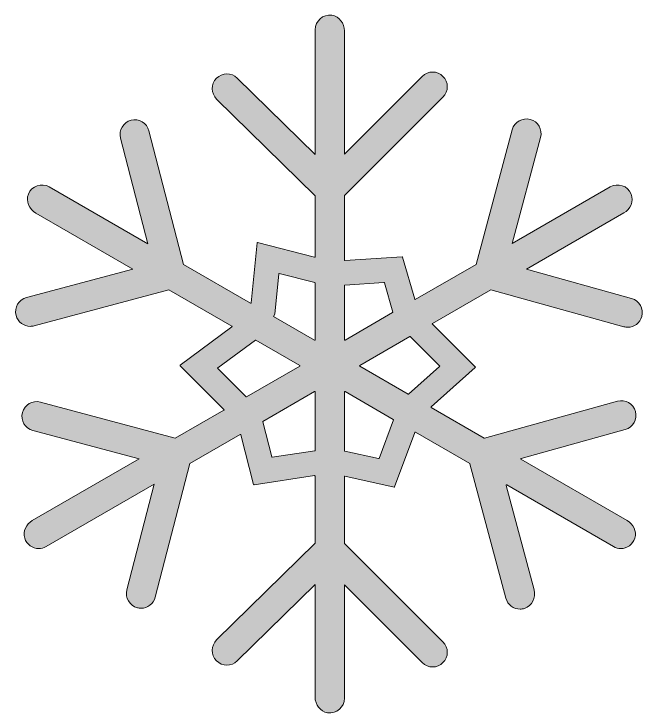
# Model space of a CAD drawing. Header units: inches. Extents: x 63 to 1015, y -784 to -299.
# Drawn here: x 85.5 to 164.4, y -472 to -384.3 of the extents above; entities that cross this region are included whole.
import ezdxf

# ---------------------------------------------------------------- set-up
doc = ezdxf.new("R2010")
doc.units = ezdxf.units.IN
doc.header["$MEASUREMENT"] = 0
doc.layers.add('Layer 1', color=7, linetype='Continuous')

# ---------------------------------------------------------------- blocks, each defined once
blk = doc.blocks.new('block 15')
at = {"layer": 'Layer 1', "true_color": 0x8dba2d}
h = blk.add_hatch(color=65, dxfattribs=at)
h.dxf.hatch_style = 2
edge = h.paths.add_edge_path()
edge.add_spline(control_points=[(162.87, -419.928), (162.87, -419.928), (149.705, -416.273), (149.705, -416.273), (149.705, -416.273), (161.907, -409.228), (161.907, -409.228), (162.727, -408.755), (163.176, -407.75), (162.821, -406.873), (162.389, -405.81), (161.15, -405.419), (160.197, -405.967), (160.197, -405.967), (147.916, -413.058), (147.916, -413.058), (147.916, -413.058), (151.477, -399.759), (151.477, -399.759), (151.74, -398.778), (151.158, -397.769), (150.173, -397.507), (149.214, -397.246), (148.19, -397.828), (147.921, -398.807), (147.921, -398.807), (143.409, -415.66), (143.409, -415.66), (143.409, -415.66), (135.781, -420.064), (135.781, -420.064), (135.752, -420.08), (135.715, -420.065), (135.706, -420.033), (135.706, -420.033), (134.181, -414.754), (134.181, -414.754), (134.174, -414.731), (134.152, -414.716), (134.128, -414.717), (134.128, -414.717), (126.969, -415.177), (126.969, -415.177), (126.94, -415.179), (126.915, -415.156), (126.915, -415.126), (126.915, -415.126), (126.915, -407.058), (126.915, -407.058), (126.915, -407.058), (139.252, -394.721), (139.252, -394.721), (139.97, -394.002), (139.97, -392.838), (139.252, -392.12), (138.533, -391.401), (137.369, -391.401), (136.651, -392.12), (136.651, -392.12), (126.915, -401.856), (126.915, -401.856), (126.915, -401.856), (126.915, -386.429), (126.915, -386.429), (126.915, -385.489), (126.274, -384.603), (125.343, -384.472), (124.207, -384.312), (123.236, -385.188), (123.236, -386.292), (123.236, -386.292), (123.236, -401.91), (123.236, -401.91), (123.236, -401.91), (113.489, -392.337), (113.489, -392.337), (112.763, -391.627), (111.599, -391.636), (110.888, -392.36), (110.177, -393.086), (110.184, -394.25), (110.91, -394.963), (110.91, -394.963), (123.236, -407.069), (123.236, -407.069), (123.236, -407.069), (123.236, -414.709), (123.236, -414.709), (123.236, -414.743), (123.204, -414.767), (123.172, -414.759), (123.172, -414.759), (116.046, -412.914), (116.046, -412.914), (116.015, -412.907), (115.985, -412.928), (115.982, -412.959), (115.982, -412.959), (115.239, -420.482), (115.239, -420.482), (115.236, -420.519), (115.195, -420.54), (115.163, -420.522), (115.163, -420.522), (106.751, -415.665), (106.751, -415.665), (106.751, -415.665), (102.431, -398.938), (102.431, -398.938), (102.176, -397.956), (101.184, -397.352), (100.189, -397.618), (99.205, -397.871), (98.616, -398.874), (98.867, -399.858), (98.867, -399.858), (102.282, -413.085), (102.282, -413.085), (102.282, -413.085), (89.954, -405.967), (89.954, -405.967), (89.005, -405.425), (87.761, -405.81), (87.331, -406.871), (86.974, -407.75), (87.427, -408.757), (88.248, -409.231), (88.248, -409.231), (100.397, -416.245), (100.397, -416.245), (100.397, -416.245), (87.098, -419.81), (87.098, -419.81), (86.117, -420.072), (85.535, -421.081), (85.797, -422.062), (86.02, -422.885), (86.764, -423.426), (87.576, -423.426), (87.734, -423.426), (87.892, -423.406), (88.053, -423.363), (88.053, -423.363), (104.902, -418.846), (104.902, -418.846), (104.902, -418.846), (112.816, -423.415), (112.816, -423.415), (112.848, -423.434), (112.85, -423.479), (112.82, -423.501), (112.82, -423.501), (106.362, -428.273), (106.362, -428.273), (106.337, -428.292), (106.334, -428.329), (106.356, -428.351), (106.356, -428.351), (111.826, -433.82), (111.826, -433.82), (111.849, -433.843), (111.844, -433.883), (111.815, -433.9), (111.815, -433.9), (105.698, -437.432), (105.698, -437.432), (105.698, -437.432), (88.847, -432.915), (88.847, -432.915), (87.859, -432.651), (86.861, -433.233), (86.591, -434.216), (86.329, -435.197), (86.911, -436.206), (87.892, -436.469), (87.892, -436.469), (101.194, -440.033), (101.194, -440.033), (101.194, -440.033), (87.827, -447.75), (87.827, -447.75), (87.066, -448.189), (86.621, -449.089), (86.874, -449.931), (87.127, -450.769), (87.873, -451.247), (88.635, -451.247), (88.948, -451.247), (89.264, -451.168), (89.555, -451.001), (89.555, -451.001), (103.08, -443.192), (103.08, -443.192), (103.08, -443.192), (99.665, -456.42), (99.665, -456.42), (99.413, -457.405), (100.002, -458.407), (100.987, -458.66), (101.141, -458.701), (101.296, -458.719), (101.447, -458.719), (102.266, -458.719), (103.013, -458.17), (103.229, -457.34), (103.229, -457.34), (107.549, -440.612), (107.549, -440.612), (107.549, -440.612), (113.853, -436.972), (113.853, -436.972), (113.883, -436.955), (113.92, -436.971), (113.929, -437.004), (113.929, -437.004), (115.541, -443.212), (115.541, -443.212), (115.547, -443.238), (115.572, -443.254), (115.598, -443.25), (115.598, -443.25), (123.177, -442.12), (123.177, -442.12), (123.208, -442.115), (123.236, -442.139), (123.236, -442.171), (123.236, -442.171), (123.236, -450.589), (123.236, -450.589), (123.236, -450.589), (110.91, -462.695), (110.91, -462.695), (110.184, -463.408), (110.177, -464.572), (110.888, -465.298), (111.599, -466.023), (112.763, -466.032), (113.489, -465.321), (113.489, -465.321), (123.236, -455.748), (123.236, -455.748), (123.236, -455.748), (123.236, -469.849), (123.236, -469.849), (123.236, -470.789), (123.876, -471.675), (124.807, -471.806), (125.943, -471.966), (126.915, -471.091), (126.915, -469.986), (126.915, -469.986), (126.915, -455.802), (126.915, -455.802), (126.915, -455.802), (136.651, -465.538), (136.651, -465.538), (137.01, -465.897), (137.481, -466.077), (137.951, -466.077), (138.422, -466.077), (138.893, -465.897), (139.252, -465.538), (139.97, -464.82), (139.97, -463.656), (139.252, -462.937), (139.252, -462.937), (126.915, -450.6), (126.915, -450.6), (126.915, -450.6), (126.915, -442.255), (126.915, -442.255), (126.915, -442.222), (126.945, -442.198), (126.977, -442.205), (126.977, -442.205), (133.133, -443.569), (133.133, -443.569), (133.158, -443.575), (133.184, -443.561), (133.193, -443.537), (133.193, -443.537), (135.736, -436.717), (135.736, -436.717), (135.747, -436.688), (135.782, -436.675), (135.81, -436.691), (135.81, -436.691), (142.593, -440.607), (142.593, -440.607), (142.605, -440.614), (142.614, -440.625), (142.617, -440.638), (142.617, -440.638), (147.127, -457.471), (147.127, -457.471), (147.35, -458.294), (148.093, -458.834), (148.905, -458.834), (149.092, -458.834), (149.279, -458.807), (149.471, -458.746), (150.422, -458.445), (150.916, -457.387), (150.658, -456.424), (150.658, -456.424), (147.151, -443.34), (147.151, -443.34), (147.139, -443.295), (147.187, -443.259), (147.226, -443.282), (147.226, -443.282), (160.596, -451.001), (160.596, -451.001), (160.886, -451.168), (161.203, -451.247), (161.515, -451.247), (162.277, -451.247), (163.024, -450.769), (163.276, -449.931), (163.53, -449.089), (163.085, -448.189), (162.324, -447.75), (162.324, -447.75), (149.015, -440.066), (149.015, -440.066), (148.975, -440.043), (148.983, -439.984), (149.027, -439.972), (149.027, -439.972), (162.072, -436.35), (162.072, -436.35), (163.049, -436.077), (163.624, -435.064), (163.351, -434.085), (163.082, -433.108), (162.094, -432.54), (161.088, -432.804), (161.088, -432.804), (144.464, -437.421), (144.464, -437.421), (144.451, -437.425), (144.437, -437.423), (144.425, -437.416), (144.425, -437.416), (137.785, -433.583), (137.785, -433.583), (137.755, -433.565), (137.751, -433.523), (137.777, -433.5), (137.777, -433.5), (143.293, -428.584), (143.293, -428.584), (143.315, -428.564), (143.316, -428.53), (143.295, -428.509), (143.295, -428.509), (137.932, -423.145), (137.932, -423.145), (137.908, -423.121), (137.913, -423.081), (137.943, -423.064), (137.943, -423.064), (145.24, -418.851), (145.24, -418.851), (145.24, -418.851), (161.885, -423.474), (161.885, -423.474), (162.05, -423.519), (162.216, -423.541), (162.377, -423.541), (163.186, -423.541), (163.922, -423.007), (164.149, -422.193), (164.422, -421.214), (163.847, -420.201), (162.87, -419.928)], knot_values=[0, 0, 0, 0, 1, 1, 1, 2, 2, 2, 3, 3, 3, 4, 4, 4, 5, 5, 5, 6, 6, 6, 7, 7, 7, 8, 8, 8, 9, 9, 9, 10, 10, 10, 11, 11, 11, 12, 12, 12, 13, 13, 13, 14, 14, 14, 15, 15, 15, 16, 16, 16, 17, 17, 17, 18, 18, 18, 19, 19, 19, 20, 20, 20, 21, 21, 21, 22, 22, 22, 23, 23, 23, 24, 24, 24, 25, 25, 25, 26, 26, 26, 27, 27, 27, 28, 28, 28, 29, 29, 29, 30, 30, 30, 31, 31, 31, 32, 32, 32, 33, 33, 33, 34, 34, 34, 35, 35, 35, 36, 36, 36, 37, 37, 37, 38, 38, 38, 39, 39, 39, 40, 40, 40, 41, 41, 41, 42, 42, 42, 43, 43, 43, 44, 44, 44, 45, 45, 45, 46, 46, 46, 47, 47, 47, 48, 48, 48, 49, 49, 49, 50, 50, 50, 51, 51, 51, 52, 52, 52, 53, 53, 53, 54, 54, 54, 55, 55, 55, 56, 56, 56, 57, 57, 57, 58, 58, 58, 59, 59, 59, 60, 60, 60, 61, 61, 61, 62, 62, 62, 63, 63, 63, 64, 64, 64, 65, 65, 65, 66, 66, 66, 67, 67, 67, 68, 68, 68, 69, 69, 69, 70, 70, 70, 71, 71, 71, 72, 72, 72, 73, 73, 73, 74, 74, 74, 75, 75, 75, 76, 76, 76, 77, 77, 77, 78, 78, 78, 79, 79, 79, 80, 80, 80, 81, 81, 81, 82, 82, 82, 83, 83, 83, 84, 84, 84, 85, 85, 85, 86, 86, 86, 87, 87, 87, 88, 88, 88, 89, 89, 89, 90, 90, 90, 91, 91, 91, 92, 92, 92, 93, 93, 93, 94, 94, 94, 95, 95, 95, 96, 96, 96, 97, 97, 97, 98, 98, 98, 99, 99, 99, 100, 100, 100, 101, 101, 101, 102, 102, 102, 103, 103, 103, 104, 104, 104, 105, 105, 105, 106, 106, 106, 107, 107, 107, 108, 108, 108, 109, 109, 109, 110, 110, 110, 111, 111, 111, 112, 112, 112, 113, 113, 113, 114, 114, 114, 115, 115, 115, 116, 116, 116, 117, 117, 117, 118, 118, 118, 119, 119, 119, 120, 120, 120, 121, 121, 121, 122, 122, 122, 123, 123, 123, 124, 124, 124, 125, 125, 125, 125], degree=3, periodic=1)
edge = h.paths.add_edge_path()
edge.add_spline(control_points=[(126.963, -418.256), (126.963, -418.256), (131.863, -417.94), (131.863, -417.94), (131.887, -417.939), (131.909, -417.954), (131.916, -417.977), (131.916, -417.977), (132.974, -421.639), (132.974, -421.639), (132.98, -421.662), (132.97, -421.686), (132.95, -421.698), (132.95, -421.698), (126.992, -425.138), (126.992, -425.138), (126.958, -425.158), (126.915, -425.133), (126.915, -425.094), (126.915, -425.094), (126.915, -418.307), (126.915, -418.307), (126.915, -418.28), (126.936, -418.257), (126.963, -418.256)], knot_values=[0, 0, 0, 0, 1, 1, 1, 2, 2, 2, 3, 3, 3, 4, 4, 4, 5, 5, 5, 6, 6, 6, 7, 7, 7, 8, 8, 8, 8], degree=3, periodic=1)
edge = h.paths.add_edge_path()
edge.add_spline(control_points=[(118.187, -421.89), (118.187, -421.89), (118.686, -416.832), (118.686, -416.832), (118.689, -416.801), (118.719, -416.779), (118.75, -416.787), (118.75, -416.787), (123.197, -417.939), (123.197, -417.939), (123.22, -417.944), (123.236, -417.965), (123.236, -417.988), (123.236, -417.988), (123.236, -425.094), (123.236, -425.094), (123.236, -425.133), (123.193, -425.158), (123.159, -425.138), (123.159, -425.138), (118.021, -422.172), (118.021, -422.172), (118.021, -422.172), (118.187, -421.89), (118.187, -421.89)], knot_values=[0, 0, 0, 0, 1, 1, 1, 2, 2, 2, 3, 3, 3, 4, 4, 4, 5, 5, 5, 6, 6, 6, 7, 7, 7, 8, 8, 8, 8], degree=3, periodic=1)
edge = h.paths.add_edge_path()
edge.add_spline(control_points=[(114.661, -432.257), (114.641, -432.269), (114.615, -432.266), (114.599, -432.249), (114.599, -432.249), (111.049, -428.701), (111.049, -428.701), (111.027, -428.678), (111.03, -428.642), (111.055, -428.623), (111.055, -428.623), (115.757, -425.149), (115.757, -425.149), (115.773, -425.137), (115.795, -425.135), (115.813, -425.146), (115.813, -425.146), (121.319, -428.324), (121.319, -428.324), (121.353, -428.344), (121.353, -428.394), (121.319, -428.413), (121.319, -428.413), (114.661, -432.257), (114.661, -432.257)], knot_values=[0, 0, 0, 0, 1, 1, 1, 2, 2, 2, 3, 3, 3, 4, 4, 4, 5, 5, 5, 6, 6, 6, 7, 7, 7, 8, 8, 8, 8], degree=3, periodic=1)
edge = h.paths.add_edge_path()
edge.add_spline(control_points=[(123.192, -439.013), (123.192, -439.013), (117.876, -439.805), (117.876, -439.805), (117.85, -439.809), (117.826, -439.793), (117.819, -439.767), (117.819, -439.767), (116.681, -435.383), (116.681, -435.383), (116.675, -435.361), (116.685, -435.337), (116.705, -435.326), (116.705, -435.326), (123.159, -431.6), (123.159, -431.6), (123.193, -431.58), (123.236, -431.605), (123.236, -431.644), (123.236, -431.644), (123.236, -438.962), (123.236, -438.962), (123.236, -438.988), (123.217, -439.009), (123.192, -439.013)], knot_values=[0, 0, 0, 0, 1, 1, 1, 2, 2, 2, 3, 3, 3, 4, 4, 4, 5, 5, 5, 6, 6, 6, 7, 7, 7, 8, 8, 8, 8], degree=3, periodic=1)
edge = h.paths.add_edge_path()
edge.add_spline(control_points=[(131.249, -439.96), (131.24, -439.984), (131.215, -439.998), (131.19, -439.992), (131.19, -439.992), (126.955, -439.054), (126.955, -439.054), (126.931, -439.049), (126.915, -439.028), (126.915, -439.004), (126.915, -439.004), (126.915, -431.644), (126.915, -431.644), (126.915, -431.605), (126.958, -431.58), (126.992, -431.6), (126.992, -431.6), (133.023, -435.082), (133.023, -435.082), (133.045, -435.094), (133.054, -435.121), (133.046, -435.144), (133.046, -435.144), (131.249, -439.96), (131.249, -439.96)], knot_values=[0, 0, 0, 0, 1, 1, 1, 2, 2, 2, 3, 3, 3, 4, 4, 4, 5, 5, 5, 6, 6, 6, 7, 7, 7, 8, 8, 8, 8], degree=3, periodic=1)
edge = h.paths.add_edge_path()
edge.add_spline(control_points=[(138.825, -428.381), (138.846, -428.402), (138.845, -428.436), (138.822, -428.456), (138.822, -428.456), (134.951, -431.906), (134.951, -431.906), (134.934, -431.92), (134.91, -431.923), (134.891, -431.912), (134.891, -431.912), (128.832, -428.413), (128.832, -428.413), (128.798, -428.394), (128.798, -428.344), (128.832, -428.324), (128.832, -428.324), (135.097, -424.707), (135.097, -424.707), (135.118, -424.695), (135.143, -424.699), (135.159, -424.715), (135.159, -424.715), (138.825, -428.381), (138.825, -428.381)], knot_values=[0, 0, 0, 0, 1, 1, 1, 2, 2, 2, 3, 3, 3, 4, 4, 4, 5, 5, 5, 6, 6, 6, 7, 7, 7, 8, 8, 8, 8], degree=3, periodic=1)
at = {"layer": 'Layer 1', "lineweight": 0}
for points, knots in [([(162.87, -419.928), (162.87, -419.928), (149.705, -416.273), (149.705, -416.273), (149.705, -416.273), (161.907, -409.228), (161.907, -409.228), (162.727, -408.755), (163.176, -407.75), (162.821, -406.873), (162.389, -405.81), (161.15, -405.419), (160.197, -405.967), (160.197, -405.967), (147.916, -413.058), (147.916, -413.058), (147.916, -413.058), (151.477, -399.759), (151.477, -399.759), (151.74, -398.778), (151.158, -397.769), (150.173, -397.507), (149.214, -397.246), (148.19, -397.828), (147.921, -398.807), (147.921, -398.807), (143.409, -415.66), (143.409, -415.66), (143.409, -415.66), (135.781, -420.064), (135.781, -420.064), (135.752, -420.08), (135.715, -420.065), (135.706, -420.033), (135.706, -420.033), (134.181, -414.754), (134.181, -414.754), (134.174, -414.731), (134.152, -414.716), (134.128, -414.717), (134.128, -414.717), (126.969, -415.177), (126.969, -415.177), (126.94, -415.179), (126.915, -415.156), (126.915, -415.126), (126.915, -415.126), (126.915, -407.058), (126.915, -407.058), (126.915, -407.058), (139.252, -394.721), (139.252, -394.721), (139.97, -394.002), (139.97, -392.838), (139.252, -392.12), (138.533, -391.401), (137.369, -391.401), (136.651, -392.12), (136.651, -392.12), (126.915, -401.856), (126.915, -401.856), (126.915, -401.856), (126.915, -386.429), (126.915, -386.429), (126.915, -385.489), (126.274, -384.603), (125.343, -384.472), (124.207, -384.312), (123.236, -385.188), (123.236, -386.292), (123.236, -386.292), (123.236, -401.91), (123.236, -401.91), (123.236, -401.91), (113.489, -392.337), (113.489, -392.337), (112.763, -391.627), (111.599, -391.636), (110.888, -392.36), (110.177, -393.086), (110.184, -394.25), (110.91, -394.963), (110.91, -394.963), (123.236, -407.069), (123.236, -407.069), (123.236, -407.069), (123.236, -414.709), (123.236, -414.709), (123.236, -414.743), (123.204, -414.767), (123.172, -414.759), (123.172, -414.759), (116.046, -412.914), (116.046, -412.914), (116.015, -412.907), (115.985, -412.928), (115.982, -412.959), (115.982, -412.959), (115.239, -420.482), (115.239, -420.482), (115.236, -420.519), (115.195, -420.54), (115.163, -420.522), (115.163, -420.522), (106.751, -415.665), (106.751, -415.665), (106.751, -415.665), (102.431, -398.938), (102.431, -398.938), (102.176, -397.956), (101.184, -397.352), (100.189, -397.618), (99.205, -397.871), (98.616, -398.874), (98.867, -399.858), (98.867, -399.858), (102.282, -413.085), (102.282, -413.085), (102.282, -413.085), (89.954, -405.967), (89.954, -405.967), (89.005, -405.425), (87.761, -405.81), (87.331, -406.871), (86.974, -407.75), (87.427, -408.757), (88.248, -409.231), (88.248, -409.231), (100.397, -416.245), (100.397, -416.245), (100.397, -416.245), (87.098, -419.81), (87.098, -419.81), (86.117, -420.072), (85.535, -421.081), (85.797, -422.062), (86.02, -422.885), (86.764, -423.426), (87.576, -423.426), (87.734, -423.426), (87.892, -423.406), (88.053, -423.363), (88.053, -423.363), (104.902, -418.846), (104.902, -418.846), (104.902, -418.846), (112.816, -423.415), (112.816, -423.415), (112.848, -423.434), (112.85, -423.479), (112.82, -423.501), (112.82, -423.501), (106.362, -428.273), (106.362, -428.273), (106.337, -428.292), (106.334, -428.329), (106.356, -428.351), (106.356, -428.351), (111.826, -433.82), (111.826, -433.82), (111.849, -433.843), (111.844, -433.883), (111.815, -433.9), (111.815, -433.9), (105.698, -437.432), (105.698, -437.432), (105.698, -437.432), (88.847, -432.915), (88.847, -432.915), (87.859, -432.651), (86.861, -433.233), (86.591, -434.216), (86.329, -435.197), (86.911, -436.206), (87.892, -436.469), (87.892, -436.469), (101.194, -440.033), (101.194, -440.033), (101.194, -440.033), (87.827, -447.75), (87.827, -447.75), (87.066, -448.189), (86.621, -449.089), (86.874, -449.931), (87.127, -450.769), (87.873, -451.247), (88.635, -451.247), (88.948, -451.247), (89.264, -451.168), (89.555, -451.001), (89.555, -451.001), (103.08, -443.192), (103.08, -443.192), (103.08, -443.192), (99.665, -456.42), (99.665, -456.42), (99.413, -457.405), (100.002, -458.407), (100.987, -458.66), (101.141, -458.701), (101.296, -458.719), (101.447, -458.719), (102.266, -458.719), (103.013, -458.17), (103.229, -457.34), (103.229, -457.34), (107.549, -440.612), (107.549, -440.612), (107.549, -440.612), (113.853, -436.972), (113.853, -436.972), (113.883, -436.955), (113.92, -436.971), (113.929, -437.004), (113.929, -437.004), (115.541, -443.212), (115.541, -443.212), (115.547, -443.238), (115.572, -443.254), (115.598, -443.25), (115.598, -443.25), (123.177, -442.12), (123.177, -442.12), (123.208, -442.115), (123.236, -442.139), (123.236, -442.171), (123.236, -442.171), (123.236, -450.589), (123.236, -450.589), (123.236, -450.589), (110.91, -462.695), (110.91, -462.695), (110.184, -463.408), (110.177, -464.572), (110.888, -465.298), (111.599, -466.023), (112.763, -466.032), (113.489, -465.321), (113.489, -465.321), (123.236, -455.748), (123.236, -455.748), (123.236, -455.748), (123.236, -469.849), (123.236, -469.849), (123.236, -470.789), (123.876, -471.675), (124.807, -471.806), (125.943, -471.966), (126.915, -471.091), (126.915, -469.986), (126.915, -469.986), (126.915, -455.802), (126.915, -455.802), (126.915, -455.802), (136.651, -465.538), (136.651, -465.538), (137.01, -465.897), (137.481, -466.077), (137.951, -466.077), (138.422, -466.077), (138.893, -465.897), (139.252, -465.538), (139.97, -464.82), (139.97, -463.656), (139.252, -462.937), (139.252, -462.937), (126.915, -450.6), (126.915, -450.6), (126.915, -450.6), (126.915, -442.255), (126.915, -442.255), (126.915, -442.222), (126.945, -442.198), (126.977, -442.205), (126.977, -442.205), (133.133, -443.569), (133.133, -443.569), (133.158, -443.575), (133.184, -443.561), (133.193, -443.537), (133.193, -443.537), (135.736, -436.717), (135.736, -436.717), (135.747, -436.688), (135.782, -436.675), (135.81, -436.691), (135.81, -436.691), (142.593, -440.607), (142.593, -440.607), (142.605, -440.614), (142.614, -440.625), (142.617, -440.638), (142.617, -440.638), (147.127, -457.471), (147.127, -457.471), (147.35, -458.294), (148.093, -458.834), (148.905, -458.834), (149.092, -458.834), (149.279, -458.807), (149.471, -458.746), (150.422, -458.445), (150.916, -457.387), (150.658, -456.424), (150.658, -456.424), (147.151, -443.34), (147.151, -443.34), (147.139, -443.295), (147.187, -443.259), (147.226, -443.282), (147.226, -443.282), (160.596, -451.001), (160.596, -451.001), (160.886, -451.168), (161.203, -451.247), (161.515, -451.247), (162.277, -451.247), (163.024, -450.769), (163.276, -449.931), (163.53, -449.089), (163.085, -448.189), (162.324, -447.75), (162.324, -447.75), (149.015, -440.066), (149.015, -440.066), (148.975, -440.043), (148.983, -439.984), (149.027, -439.972), (149.027, -439.972), (162.072, -436.35), (162.072, -436.35), (163.049, -436.077), (163.624, -435.064), (163.351, -434.085), (163.082, -433.108), (162.094, -432.54), (161.088, -432.804), (161.088, -432.804), (144.464, -437.421), (144.464, -437.421), (144.451, -437.425), (144.437, -437.423), (144.425, -437.416), (144.425, -437.416), (137.785, -433.583), (137.785, -433.583), (137.755, -433.565), (137.751, -433.523), (137.777, -433.5), (137.777, -433.5), (143.293, -428.584), (143.293, -428.584), (143.315, -428.564), (143.316, -428.53), (143.295, -428.509), (143.295, -428.509), (137.932, -423.145), (137.932, -423.145), (137.908, -423.121), (137.913, -423.081), (137.943, -423.064), (137.943, -423.064), (145.24, -418.851), (145.24, -418.851), (145.24, -418.851), (161.885, -423.474), (161.885, -423.474), (162.05, -423.519), (162.216, -423.541), (162.377, -423.541), (163.186, -423.541), (163.922, -423.007), (164.149, -422.193), (164.422, -421.214), (163.847, -420.201), (162.87, -419.928)], [0, 0, 0, 0, 1, 1, 1, 2, 2, 2, 3, 3, 3, 4, 4, 4, 5, 5, 5, 6, 6, 6, 7, 7, 7, 8, 8, 8, 9, 9, 9, 10, 10, 10, 11, 11, 11, 12, 12, 12, 13, 13, 13, 14, 14, 14, 15, 15, 15, 16, 16, 16, 17, 17, 17, 18, 18, 18, 19, 19, 19, 20, 20, 20, 21, 21, 21, 22, 22, 22, 23, 23, 23, 24, 24, 24, 25, 25, 25, 26, 26, 26, 27, 27, 27, 28, 28, 28, 29, 29, 29, 30, 30, 30, 31, 31, 31, 32, 32, 32, 33, 33, 33, 34, 34, 34, 35, 35, 35, 36, 36, 36, 37, 37, 37, 38, 38, 38, 39, 39, 39, 40, 40, 40, 41, 41, 41, 42, 42, 42, 43, 43, 43, 44, 44, 44, 45, 45, 45, 46, 46, 46, 47, 47, 47, 48, 48, 48, 49, 49, 49, 50, 50, 50, 51, 51, 51, 52, 52, 52, 53, 53, 53, 54, 54, 54, 55, 55, 55, 56, 56, 56, 57, 57, 57, 58, 58, 58, 59, 59, 59, 60, 60, 60, 61, 61, 61, 62, 62, 62, 63, 63, 63, 64, 64, 64, 65, 65, 65, 66, 66, 66, 67, 67, 67, 68, 68, 68, 69, 69, 69, 70, 70, 70, 71, 71, 71, 72, 72, 72, 73, 73, 73, 74, 74, 74, 75, 75, 75, 76, 76, 76, 77, 77, 77, 78, 78, 78, 79, 79, 79, 80, 80, 80, 81, 81, 81, 82, 82, 82, 83, 83, 83, 84, 84, 84, 85, 85, 85, 86, 86, 86, 87, 87, 87, 88, 88, 88, 89, 89, 89, 90, 90, 90, 91, 91, 91, 92, 92, 92, 93, 93, 93, 94, 94, 94, 95, 95, 95, 96, 96, 96, 97, 97, 97, 98, 98, 98, 99, 99, 99, 100, 100, 100, 101, 101, 101, 102, 102, 102, 103, 103, 103, 104, 104, 104, 105, 105, 105, 106, 106, 106, 107, 107, 107, 108, 108, 108, 109, 109, 109, 110, 110, 110, 111, 111, 111, 112, 112, 112, 113, 113, 113, 114, 114, 114, 115, 115, 115, 116, 116, 116, 117, 117, 117, 118, 118, 118, 119, 119, 119, 120, 120, 120, 121, 121, 121, 122, 122, 122, 123, 123, 123, 124, 124, 124, 125, 125, 125, 125]), ([(118.187, -421.89), (118.187, -421.89), (118.686, -416.832), (118.686, -416.832), (118.689, -416.801), (118.719, -416.779), (118.75, -416.787), (118.75, -416.787), (123.197, -417.939), (123.197, -417.939), (123.22, -417.944), (123.236, -417.965), (123.236, -417.988), (123.236, -417.988), (123.236, -425.094), (123.236, -425.094), (123.236, -425.133), (123.193, -425.158), (123.159, -425.138), (123.159, -425.138), (118.021, -422.172), (118.021, -422.172), (118.021, -422.172), (118.187, -421.89), (118.187, -421.89)], [0, 0, 0, 0, 1, 1, 1, 2, 2, 2, 3, 3, 3, 4, 4, 4, 5, 5, 5, 6, 6, 6, 7, 7, 7, 8, 8, 8, 8]), ([(126.963, -418.256), (126.963, -418.256), (131.863, -417.94), (131.863, -417.94), (131.887, -417.939), (131.909, -417.954), (131.916, -417.977), (131.916, -417.977), (132.974, -421.639), (132.974, -421.639), (132.98, -421.662), (132.97, -421.686), (132.95, -421.698), (132.95, -421.698), (126.992, -425.138), (126.992, -425.138), (126.958, -425.158), (126.915, -425.133), (126.915, -425.094), (126.915, -425.094), (126.915, -418.307), (126.915, -418.307), (126.915, -418.28), (126.936, -418.257), (126.963, -418.256)], [0, 0, 0, 0, 1, 1, 1, 2, 2, 2, 3, 3, 3, 4, 4, 4, 5, 5, 5, 6, 6, 6, 7, 7, 7, 8, 8, 8, 8]), ([(138.825, -428.381), (138.846, -428.402), (138.845, -428.436), (138.822, -428.456), (138.822, -428.456), (134.951, -431.906), (134.951, -431.906), (134.934, -431.92), (134.91, -431.923), (134.891, -431.912), (134.891, -431.912), (128.832, -428.413), (128.832, -428.413), (128.798, -428.394), (128.798, -428.344), (128.832, -428.324), (128.832, -428.324), (135.097, -424.707), (135.097, -424.707), (135.118, -424.695), (135.143, -424.699), (135.159, -424.715), (135.159, -424.715), (138.825, -428.381), (138.825, -428.381)], [0, 0, 0, 0, 1, 1, 1, 2, 2, 2, 3, 3, 3, 4, 4, 4, 5, 5, 5, 6, 6, 6, 7, 7, 7, 8, 8, 8, 8]), ([(114.661, -432.257), (114.641, -432.269), (114.615, -432.266), (114.599, -432.249), (114.599, -432.249), (111.049, -428.701), (111.049, -428.701), (111.027, -428.678), (111.03, -428.642), (111.055, -428.623), (111.055, -428.623), (115.757, -425.149), (115.757, -425.149), (115.773, -425.137), (115.795, -425.135), (115.813, -425.146), (115.813, -425.146), (121.319, -428.324), (121.319, -428.324), (121.353, -428.344), (121.353, -428.394), (121.319, -428.413), (121.319, -428.413), (114.661, -432.257), (114.661, -432.257)], [0, 0, 0, 0, 1, 1, 1, 2, 2, 2, 3, 3, 3, 4, 4, 4, 5, 5, 5, 6, 6, 6, 7, 7, 7, 8, 8, 8, 8]), ([(123.192, -439.013), (123.192, -439.013), (117.876, -439.805), (117.876, -439.805), (117.85, -439.809), (117.826, -439.793), (117.819, -439.767), (117.819, -439.767), (116.681, -435.383), (116.681, -435.383), (116.675, -435.361), (116.685, -435.337), (116.705, -435.326), (116.705, -435.326), (123.159, -431.6), (123.159, -431.6), (123.193, -431.58), (123.236, -431.605), (123.236, -431.644), (123.236, -431.644), (123.236, -438.962), (123.236, -438.962), (123.236, -438.988), (123.217, -439.009), (123.192, -439.013)], [0, 0, 0, 0, 1, 1, 1, 2, 2, 2, 3, 3, 3, 4, 4, 4, 5, 5, 5, 6, 6, 6, 7, 7, 7, 8, 8, 8, 8]), ([(131.249, -439.96), (131.24, -439.984), (131.215, -439.998), (131.19, -439.992), (131.19, -439.992), (126.955, -439.054), (126.955, -439.054), (126.931, -439.049), (126.915, -439.028), (126.915, -439.004), (126.915, -439.004), (126.915, -431.644), (126.915, -431.644), (126.915, -431.605), (126.958, -431.58), (126.992, -431.6), (126.992, -431.6), (133.023, -435.082), (133.023, -435.082), (133.045, -435.094), (133.054, -435.121), (133.046, -435.144), (133.046, -435.144), (131.249, -439.96), (131.249, -439.96)], [0, 0, 0, 0, 1, 1, 1, 2, 2, 2, 3, 3, 3, 4, 4, 4, 5, 5, 5, 6, 6, 6, 7, 7, 7, 8, 8, 8, 8])]:
    blk.add_open_spline(points, degree=3, knots=knots, dxfattribs=at)
blk = doc.blocks.new('block 2')
at = {"layer": 'Layer 1'}
blk.add_blockref('block 15', (0, 0), dxfattribs=at)

msp = doc.modelspace()

# ---------------------------------------------------------------- block references
at = {"layer": 'Layer 1'}
msp.add_blockref('block 2', (0, 0), dxfattribs=at)

doc.saveas('drawing.dxf')
